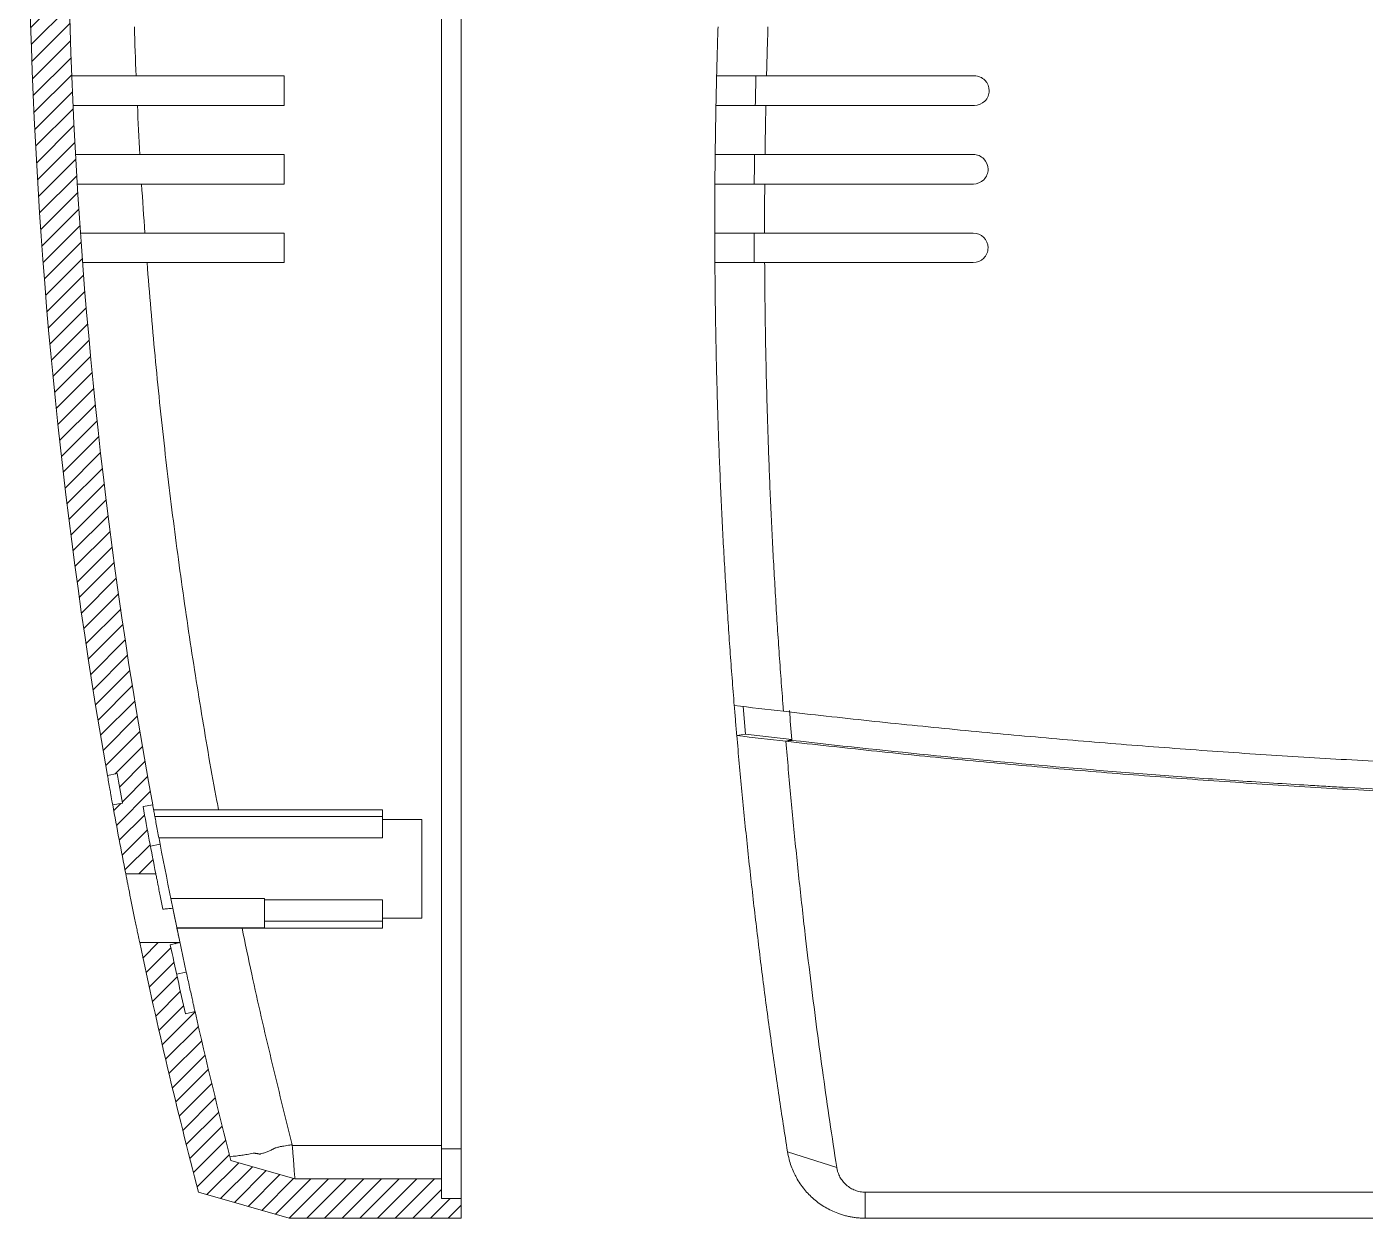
# Model space of a CAD drawing. Header units: inches. Extents: x 2543 to 3458, y 1126 to 1439.
# Drawn here: x 3268.2 to 3336.2, y 1291.5 to 1352 of the extents above; entities that cross this region are included whole.
import ezdxf

# ---------------------------------------------------------------- set-up
doc = ezdxf.new("R2010")
doc.units = ezdxf.units.IN
doc.header["$LTSCALE"] = 15
pattern_1 = [(45, (-1859.392385249103, -160.3971475150711), (-0.4490128060534576, 0.4490128060534577), [])]

msp = doc.modelspace()

# ---------------------------------------------------------------- hatches: boundary and pattern name
at = {"linetype": 'Continuous', "lineweight": 0}
h = msp.add_hatch(dxfattribs=at)
h.set_pattern_fill('ANSI31', color=4, scale=0.2, style=0)
h.set_pattern_definition(pattern_1)
edge = h.paths.add_edge_path(flags=0)
edge.add_line((3272.785205434921, 1389.425904638956), (3275.038008053138, 1389.425904638956))
edge.add_line((3275.038008053138, 1389.425904638956), (3275.038008053138, 1390.425904638956))
edge.add_line((3275.038008053138, 1390.425904638956), (3272.785205434921, 1390.425904638956))
edge.add_line((3272.785205434921, 1390.425904638956), (3272.785205434921, 1391.425904638956))
edge.add_line((3272.785205434921, 1391.425904638956), (3274.785212767065, 1391.425904638956))
edge.add_line((3274.785212767065, 1391.425904638956), (3274.785212767065, 1392.452473277031))
edge.add_line((3274.785212767065, 1392.452473277031), (3270.048004936281, 1390.470897647352))
edge.add_arc((3533.428114364458, 1359.947525862989), 265.1429015973936, 173.3894271770999, 189.9897569981242)
edge.add_line((3272.305102068737, 1313.952625698725), (3272.797521459795, 1314.039361756691))
edge.add_arc((3533.428114364458, 1359.947525862989), 264.6429015973936, 189.9897569408732, 190.3190565042715)
edge.add_line((3273.065675413525, 1312.542189961431), (3272.573762656033, 1312.45262523928))
edge.add_arc((3533.428114364458, 1359.947525862989), 265.1429015973936, 190.3190565598059, 191.0888177161407)
edge.add_line((3273.235372576298, 1308.952473277031), (3274.764077099035, 1308.952473277031))
edge.add_arc((3533.428114364458, 1359.947525862989), 263.6429015973936, 190.398388608873, 191.1527143867432, ccw=False)
edge.add_line((3274.115139475477, 1312.362227535463), (3274.606927749157, 1312.452473277031))
edge.add_arc((3533.428114364458, 1359.947525862989), 263.1429015973936, 173.6440384031727, 190.398388608873, ccw=False)
edge.add_line((3271.902672630731, 1389.078780334339), (3272.785205434921, 1389.447944103302))
edge.add_line((3272.785205434921, 1389.447944103302), (3272.785205434921, 1389.425904638956))
h = msp.add_hatch(dxfattribs=at)
h.set_pattern_fill('ANSI31', color=4, scale=0.2, style=0)
h.set_pattern_definition(pattern_1)
edge = h.paths.add_edge_path(flags=0)
edge.add_line((3290.285212767065, 1292.452473277031), (3289.285212767065, 1292.452473277031))
edge.add_line((3289.285212767065, 1292.452473277031), (3289.285212767065, 1293.452473277031))
edge.add_line((3289.285212767065, 1293.452473277031), (3281.829565361631, 1293.452473277031))
edge.add_line((3281.829565361631, 1293.452473277031), (3278.584146059407, 1294.382760328215))
edge.add_arc((3533.428114364458, 1359.947525862989), 263.1429015973936, 192.732161254349, 194.4278289162438, ccw=False)
edge.add_line((3276.755637194335, 1301.952473277031), (3276.267931701213, 1301.842276398769))
edge.add_arc((3533.428114364458, 1359.947525862989), 263.6429015973936, 191.9520487142879, 192.732161254349, ccw=False)
edge.add_line((3275.500658399388, 1305.348926777667), (3275.989819029927, 1305.452473277031))
edge.add_line((3275.989819029927, 1305.452473277031), (3273.945846162682, 1305.452473277031))
edge.add_arc((3533.428114364458, 1359.947525862989), 265.1429015973936, 191.8605777293609, 194.6755474416512)
edge.add_line((3276.935244624486, 1292.774867436822), (3281.548577171543, 1291.452473277031))
edge.add_line((3281.548577171542, 1291.452473277031), (3290.285212767064, 1291.452473277031))
edge.add_line((3290.285212767065, 1291.452473277031), (3290.285212767065, 1292.452473277031))

# ---------------------------------------------------------------- linework, layer by layer
at = {"color": 7, "linetype": 'Continuous', "lineweight": 15}
for p, q in [((3289.285212767065, 1295.140554364111), (3289.285212767065, 1388.764392189951)), ((3290.285212767065, 1294.984594907651), (3290.285212767065, 1388.920351646412)), ((3270.493133563667, 1349.488915420699), (3273.763802580796, 1349.488915420699)), ((3273.763802580796, 1349.488915420699), (3281.285212767065, 1349.488915420699)), ((3281.285212767065, 1349.488915420699), (3281.285212767065, 1347.988915420699)), ((3305.800990117556, 1349.48891542057), (3303.26482865313, 1349.488915420699)), ((3305.801048849617, 1349.488915420699), (3316.36837964495, 1349.488915420699)), ((3273.828442632987, 1347.988915420699), (3270.557084584862, 1347.988915420699)), ((3281.285212767065, 1347.988915420699), (3273.828442632987, 1347.988915420699)), ((3303.231130078255, 1347.988915425556), (3305.766626102269, 1347.988915420699)), ((3316.36837964495, 1347.988915420699), (3305.766673758736, 1347.988915420699)), ((3270.682402990922, 1345.494920011103), (3273.954970609919, 1345.494920011103)), ((3273.954970609919, 1345.494920011103), (3281.285212767065, 1345.494920011103)), ((3281.285212767065, 1345.494920011103), (3281.285212767065, 1343.994920011103)), ((3305.725529246157, 1345.494920012389), (3303.1915922872, 1345.494920011103)), ((3305.725555327978, 1345.494920011103), (3316.312175243258, 1345.494920011103)), ((3274.042543719964, 1343.994920011103), (3270.769208123626, 1343.994920011103)), ((3281.285212767065, 1343.994920011103), (3274.042543719964, 1343.994920011103)), ((3303.177728953557, 1343.994920013609), (3305.710209474496, 1343.994920011103)), ((3316.312175243258, 1343.994920011103), (3305.710469343616, 1343.994920011103)), ((3270.932344790524, 1341.504163455812), (3274.207023864823, 1341.504163455812)), ((3274.207023864823, 1341.504163455812), (3281.285212767065, 1341.504163455812)), ((3281.285212767065, 1341.504163455812), (3281.285212767065, 1340.004163455812)), ((3305.701423936239, 1341.504163460681), (3303.171158659497, 1341.504163455812)), ((3305.701424352776, 1341.504163455812), (3316.307325784625, 1341.504163455812)), ((3274.317569724165, 1340.004163455812), (3271.042045837581, 1340.004163455812)), ((3281.285212767065, 1340.004163455812), (3274.317569724165, 1340.004163455812)), ((3303.177106259865, 1340.004163458506), (3305.70561712193, 1340.004163455812)), ((3316.307325784625, 1340.004163455812), (3305.705619871558, 1340.004163455812)), ((3304.728990265542, 1316.050730566631), (3304.611967209434, 1317.447700253925)), ((3304.72899026679, 1316.050730566481), (3304.289620838495, 1315.974585909618)), ((3307.086276210607, 1315.77367106393), (3306.786243762351, 1315.682495629543)), ((3307.086276210554, 1315.773671064708), (3307.089828263475, 1315.731384419168)), ((3272.797521459795, 1314.039361756691), (3272.305102068737, 1313.952625698725)), ((3272.573762656033, 1312.45262523928), (3273.065675413525, 1312.542189961431)), ((3274.606927749157, 1312.452473277031), (3274.115139475477, 1312.362227535463)), ((3274.651968823755, 1312.207677097074), (3286.285212767065, 1312.207677097074)), ((3286.285212767065, 1312.207677097074), (3286.285212767065, 1311.854123706481)), ((3274.717443285533, 1311.854123706481), (3286.285212767065, 1311.854123706481)), ((3286.285212767065, 1311.854123706481), (3286.285212767065, 1310.784602491668)), ((3288.285212767065, 1311.702473277031), (3286.285212767065, 1311.702473277031)), ((3288.285212767065, 1309.202473277031), (3288.285212767065, 1311.702473277031)), ((3274.490861601781, 1310.35842731895), (3274.981937316686, 1310.452473277031)), ((3274.918552400725, 1310.784602491668), (3286.285212767065, 1310.784602491668)), ((3274.942956847958, 1310.657646793883), (3274.984549432663, 1310.439707068082)), ((3273.235372576298, 1308.952473277031), (3274.764077099035, 1308.952473277031)), ((3288.285212767065, 1306.702473277031), (3288.285212767065, 1309.202473277031)), ((3280.285212767065, 1307.702473277031), (3275.525804106416, 1307.702473277031)), ((3280.285212767065, 1306.952473277031), (3280.285212767065, 1307.702473277031)), ((3280.285212767065, 1307.620344062394), (3286.285212767065, 1307.620344062394)), ((3286.285212767065, 1307.620344062394), (3286.285212767065, 1306.550822847582)), ((3280.285212767065, 1306.202473277031), (3280.285212767065, 1306.952473277031)), ((3275.83219827954, 1306.202473277031), (3280.285212767065, 1306.202473277031)), ((3275.833284064266, 1306.197269456988), (3286.285212767065, 1306.197269456988)), ((3280.285212767065, 1306.550822847582), (3286.285212767065, 1306.550822847582)), ((3286.285212767065, 1306.702473277031), (3288.285212767065, 1306.702473277031)), ((3286.285212767065, 1306.550822847582), (3286.285212767065, 1306.197269456988)), ((3275.989819029927, 1305.452473277031), (3273.945846162681, 1305.452473277031)), ((3275.989819029927, 1305.452473277031), (3275.500658399388, 1305.348926777667)), ((3275.823364883786, 1303.846076615282), (3276.311913499963, 1303.952473277031)), ((3276.267931701213, 1301.842276398769), (3276.755637194335, 1301.952473277031)), ((3289.285212767065, 1295.140554364111), (3281.699620275762, 1295.140554364111)), ((3289.285212767065, 1293.452473277031), (3289.285212767065, 1295.140554364111)), ((3289.285212767065, 1294.984594907651), (3290.285212767065, 1294.984594907651)), ((3290.285212767065, 1292.452473277031), (3290.285212767065, 1294.984594907651)), ((3306.868151381784, 1294.828635451191), (3309.36776104925, 1294.037837615838)), ((3278.584146059407, 1294.382760328215), (3281.829565361631, 1293.452473277031)), ((3289.285212767065, 1293.452473277031), (3281.829565361631, 1293.452473277031)), ((3289.285212767065, 1292.452473277031), (3289.285212767065, 1293.452473277031)), ((3276.935244624486, 1292.774867436822), (3281.548577171542, 1291.452473277031)), ((3289.285212767065, 1292.452473277031), (3290.285212767065, 1292.452473277031)), ((3290.285212767065, 1292.452473277031), (3290.285212767065, 1291.452473277031)), ((3310.81920521172, 1292.774867436822), (3416.022446939915, 1292.774867436822)), ((3310.81920521172, 1292.774867436822), (3310.81920521172, 1291.452473277031)), ((3290.285212767065, 1291.452473277031), (3281.548577171542, 1291.452473277031)), ((3416.022446939915, 1291.452473277031), (3310.81920521172, 1291.452473277031))]:
    msp.add_line(p, q, dxfattribs=at)
for centre, radius, start, end in [((3533.428114364458, 1359.947525862989), 265.1429015973935, 173.389427177102, 189.989756998131), ((3533.428114364458, 1359.947525862989), 263.1429015973935, 173.6440384031814, 190.3983886088751), ((3605.32523784052, 1341.952473277031), 302.1544117647035, 178.5707601950125, 178.8552685130723), ((3605.32523784052, 1341.952473277031), 300.1544117647035, 178.5612348357843, 178.8476398705536), ((3605.32523784052, 1341.952473277031), 302.1544117647035, 179.3282510892446, 179.6126997839978), ((3605.32523784052, 1341.952473277031), 300.1544117647036, 179.3237748598473, 179.6101190711437), ((3605.32523784052, 1341.952473277031), 302.1544117647036, 180.0850104088947, 180.3694491927199), ((3605.32523784052, 1341.952473277031), 300.1544117647035, 180.0855768538266, 180.3719109547308), ((3533.428114364458, 1359.947525862989), 264.6429015973935, 189.9897569408773, 190.3190565042742), ((3533.428114364458, 1359.947525862989), 265.1429015973935, 190.3190565598102, 191.0888177161358), ((3533.428114364458, 1359.947525862989), 263.6429015973935, 190.3983886088751, 191.1527143867465), ((3533.428114364458, 1359.947525862989), 263.1429015973935, 190.8414515045694, 192.2860985630613), ((3533.428114364458, 1359.947525862989), 265.1429015973935, 191.8605777293594, 194.6755474416496), ((3533.428114364458, 1359.947525862989), 263.6429015973935, 191.9520487142915, 192.7321612543503), ((3533.428114364458, 1359.947525862989), 263.1429015973935, 192.7321612543503, 194.4278289162466)]:
    msp.add_arc(centre, radius, start, end, dxfattribs=at)
for points in [[(3273.763802580796, 1349.488915420699), (3273.730344932605, 1350.320663649297), (3273.700848890185, 1351.152551519389), (3273.675313975216, 1351.98457890658)], [(3273.954970609918, 1345.494920011103), (3273.908833147235, 1346.326112055647), (3273.866658300763, 1347.157443943049), (3273.828442632987, 1347.988915420699)], [(3274.207023864824, 1341.504163455812), (3274.148238106085, 1342.334271195583), (3274.093411498561, 1343.164527996759), (3274.042543719964, 1343.994920011103)], [(3304.161832008712, 1317.500641285145), (3304.990641535941, 1317.401033240982), (3305.824134521318, 1317.302982147943), (3306.662319216502, 1317.206555483835)], [(3306.965731068721, 1317.252408039602), (3307.004750030944, 1316.759178986349), (3307.044933838656, 1316.266250318394), (3307.086276210554, 1315.773671064708)], [(3306.78624252437, 1315.682494952383), (3305.949331792218, 1315.77826899104), (3305.117127424741, 1315.875655104651), (3304.289620838495, 1315.974585909618)], [(3307.089828263435, 1315.731384420497), (3306.98863163916, 1315.715034057186), (3306.887436887435, 1315.698736568239), (3306.786244008224, 1315.682492131491)], [(3281.699620275762, 1295.140554364111), (3281.698036803708, 1295.156515823915), (3281.69645078341, 1295.172477240836), (3281.694862209953, 1295.188438612862)]]:
    msp.add_open_spline(points, degree=3, dxfattribs=at)
for points, knots in [([(3303.264829000353, 1349.488915420669), (3303.275635723615, 1349.904826675932), (3303.297250110487, 1350.736685377006), (3303.324026026491, 1351.568602332329), (3303.337414566945, 1351.984578906532)], [0, 0, 0, 0, 0.4999782471778749, 0.9999999999999999, 0.9999999999999999, 0.9999999999999999, 0.9999999999999999]), ([(3305.874298789494, 1351.984578906519), (3305.860836733577, 1351.56863951917), (3305.83391140348, 1350.736723103501), (3305.812003364653, 1349.904863860971), (3305.801048849613, 1349.488915420513)], [0, 0, 0, 0, 0.499977376950742, 1, 1, 1, 1]), ([(3316.36837964495, 1349.488915420699), (3316.467318889418, 1349.488915420699), (3316.564708790275, 1349.469429511788), (3316.746624297347, 1349.393993243188), (3316.829681524639, 1349.338321199426), (3317.037312386478, 1349.130547690072), (3317.11854533265, 1348.936331475094), (3317.118296406138, 1348.639264702321), (3317.098732558715, 1348.54208931119), (3317.023375599503, 1348.360581975776), (3316.967640359806, 1348.27744148798), (3316.759990069455, 1348.070015087906), (3316.564081159951, 1347.988915420699), (3316.36837964495, 1347.988915420699)], [0, 0, 0, 0, 0.1250000000000018, 0.1250000000000018, 0.2500000000000036, 0.2500000000000036, 0.5, 0.5, 0.6249999999999983, 0.6249999999999983, 0.7499999999999966, 0.7499999999999966, 1, 1, 1, 1]), ([(3303.191592544254, 1345.4949200111), (3303.196894154911, 1345.910528751227), (3303.207497459494, 1346.74175275929), (3303.223252530041, 1347.573192357051), (3303.231130127178, 1347.988915420682)], [0, 0, 0, 0, 0.4999960733757133, 0.9999999999999999, 0.9999999999999999, 0.9999999999999999, 0.9999999999999999]), ([(3305.766673758732, 1347.988915420504), (3305.758568755686, 1347.573226426216), (3305.742357598549, 1346.741789403052), (3305.731156349942, 1345.910562814894), (3305.725555327977, 1345.494920010993)], [0, 0, 0, 0, 0.4999644984618377, 1, 1, 1, 1]), ([(3316.312175243258, 1345.494920011103), (3316.411142042146, 1345.494920011103), (3316.508578712355, 1345.475418281919), (3316.690540584485, 1345.399932770442), (3316.773598452954, 1345.344232723373), (3316.98119102071, 1345.136412426934), (3317.062346593551, 1344.942236260778), (3317.062089145311, 1344.645286538792), (3317.042540569038, 1344.548152411688), (3316.967222985919, 1344.366682715064), (3316.911517635988, 1344.283552044835), (3316.703902705973, 1344.076087886392), (3316.507943527238, 1343.994920011103), (3316.312175243258, 1343.994920011103)], [0, 0, 0, 0, 0.1250000000000024, 0.1250000000000024, 0.2500000000000047, 0.2500000000000047, 0.5000000000000031, 0.5000000000000031, 0.6250000000000023, 0.6250000000000023, 0.7500000000000016, 0.7500000000000016, 1, 1, 1, 1]), ([(3303.171158657105, 1341.504163455812), (3303.170970237838, 1341.919208057945), (3303.170593409773, 1342.74927419799), (3303.175350666583, 1343.579712431585), (3303.177729228895, 1343.994920011103)], [0, 0, 0, 0, 0.5000138930024431, 1, 1, 1, 1]), ([(3305.710469343615, 1343.994920011051), (3305.707712854616, 1343.579743286721), (3305.702199344006, 1342.749309616985), (3305.701682699822, 1341.919238904874), (3305.701424352776, 1341.504163455812)], [0, 0, 0, 0, 0.4999516992866716, 1, 1, 1, 1]), ([(3316.307325784625, 1341.504163455812), (3316.505331320749, 1341.504163455812), (3316.699725998361, 1341.422648420778), (3316.976448471954, 1341.145475231035), (3317.057503673379, 1340.951353007602), (3317.057236384037, 1340.654555529841), (3317.03770807966, 1340.557474864941), (3316.962442058673, 1340.3760531992), (3316.906775656394, 1340.292934890703), (3316.699206151766, 1340.085420209122), (3316.503181380792, 1340.004163455812), (3316.307325784625, 1340.004163455812)], [0, 0, 0, 0, 0.2500000000000017, 0.2500000000000017, 0.5000000000000034, 0.5000000000000034, 0.6250000000000042, 0.6250000000000042, 0.7500000000000049, 0.7500000000000049, 1, 1, 1, 1]), ([(3277.952432810795, 1312.207677097074), (3277.924878535955, 1312.350220293225), (3277.612151909496, 1313.968011112046), (3277.084748263789, 1317.080389222024), (3276.376357937483, 1321.546736424896), (3275.751588356251, 1326.034156009302), (3275.194609388891, 1330.608009245507), (3274.705510662405, 1335.26462900112), (3274.446908084028, 1338.424016705476), (3274.317569724165, 1340.004163455812)], [0, 0, 0, 0, 0.01558673153745667, 0.1769012612149884, 0.3382156455091228, 0.4998587342280393, 0.6615017185067666, 0.8307023355321846, 0.9999999999999999, 0.9999999999999999, 0.9999999999999999, 0.9999999999999999]), ([(3304.161833315959, 1317.500636453411), (3304.124565969185, 1317.967404943233), (3304.050051166611, 1318.900692791109), (3303.946449582764, 1320.30239017922), (3303.848880806345, 1321.704848810248), (3303.757935567993, 1323.108196080069), (3303.673465615068, 1324.51235983254), (3303.595520391174, 1325.917321262388), (3303.524096211794, 1327.323047197919), (3303.459203514883, 1328.729508242457), (3303.400848519876, 1330.136673886166), (3303.349039378075, 1331.544513931776), (3303.303779901388, 1332.952997680966), (3303.265088489717, 1334.362095766779), (3303.232928712931, 1335.771773643271), (3303.207467975515, 1337.18201579098), (3303.188112524362, 1338.592735432603), (3303.180775704958, 1339.53370927783), (3303.177107550568, 1340.004163455814)], [0, 0, 0, 0, 0.06268921480514048, 0.1253449700359313, 0.1879690219210341, 0.2505631293576577, 0.3131290537684694, 0.3756685589574637, 0.4381834109648055, 0.5006753779208065, 0.5631462298989097, 0.6255977387679771, 0.6880316780437374, 0.7504498227395523, 0.8128539492165474, 0.8752458350332055, 0.9376272587944019, 1, 1, 1, 1]), ([(3305.705619871558, 1340.00416345582), (3305.708691759608, 1339.533538428248), (3305.714837297115, 1338.592018518883), (3305.732195247284, 1337.180157520482), (3305.755513251767, 1335.768156936754), (3305.785376528663, 1334.356113075708), (3305.821628127207, 1332.94405275306), (3305.864310140078, 1331.53202155866), (3305.913411277769, 1330.120060183078), (3305.968934563292, 1328.708210763607), (3306.03087919941, 1327.296515187661), (3306.09924534392, 1325.885015520703), (3306.174033158516, 1324.473753986043), (3306.255241832002, 1323.062772610037), (3306.342874445231, 1321.652114656287), (3306.436919467244, 1320.241819230686), (3306.537419984479, 1318.831941442958), (3306.61406820218, 1317.820349794543), (3306.656656586676, 1317.278589239018), (3306.662340026586, 1317.206291038474)], [0, 0, 0, 0, 0.06159203306615776, 0.1232193827202862, 0.1848833110173797, 0.2465850777679016, 0.3083259404660408, 0.3701071542187144, 0.4319299716752689, 0.4937956429578567, 0.5557054155926703, 0.6176605344418159, 0.679662241636029, 0.7417117765081861, 0.8038103755275806, 0.8659592722351068, 0.9281596971791672, 0.9904128778525058, 1, 1, 1, 1]), ([(3304.289628922236, 1315.974584369892), (3304.267850467378, 1316.228834968375), (3304.22430040219, 1316.737256259502), (3304.182653496229, 1317.246203051584), (3304.161833315959, 1317.500636453411)], [0, 0, 0, 0, 0.5000785823103453, 0.9999999999999999, 0.9999999999999999, 0.9999999999999999, 0.9999999999999999]), ([(3306.662319312847, 1317.206553781485), (3307.388331342729, 1317.123965352374), (3308.840120379059, 1316.958815229544), (3311.018853197473, 1316.723289741587), (3313.197885297767, 1316.49674481367), (3315.377319280135, 1316.280048704035), (3317.557127662054, 1316.072963963991), (3319.737317801194, 1315.875549463646), (3321.917887723644, 1315.687784888654), (3324.098837954909, 1315.509671320481), (3326.280168350999, 1315.341204301006), (3328.461878947241, 1315.182381052004), (3330.643969730915, 1315.033198545703), (3332.82644070216, 1314.893654025786), (3335.009291857658, 1314.763744871732), (3337.192523195011, 1314.643468638806), (3339.376134711564, 1314.532823050758), (3341.560126404719, 1314.431806004938), (3343.744498271878, 1314.340415573827), (3345.929250310369, 1314.258650007293), (3348.114382517787, 1314.1865077344), (3350.299894890722, 1314.123987365062), (3352.485787429518, 1314.071087691606), (3354.672060120507, 1314.027807689677), (3356.858713002311, 1313.994146520701), (3359.045745918406, 1313.970103527558), (3361.233159440696, 1313.955678254747), (3364.149967697796, 1313.949268294307), (3367.795656354891, 1313.965290538805), (3372.1694709307, 1314.022992529836), (3376.541766892362, 1314.119171980449), (3380.912541882391, 1314.253836280682), (3385.281796388476, 1314.426996163141), (3389.649530314298, 1314.638663629239), (3394.015743055335, 1314.888859602975), (3398.380436625667, 1315.177585044857), (3402.743603071652, 1315.504928464315), (3407.105271712078, 1315.870664089695), (3411.465332667193, 1316.275751939765), (3415.824195939949, 1316.716735015268), (3418.727325695183, 1317.043247713309), (3420.179331994724, 1317.206553708703)], [0, 0, 0, 0, 0.01927051847352639, 0.038534798726152, 0.05779322185313849, 0.07704616929757088, 0.09629402282808762, 0.1155371645165158, 0.1347759767154177, 0.1540108420355513, 0.1732421433232572, 0.1924702636377723, 0.2116955862284826, 0.2309184945121182, 0.2501393720498983, 0.2693586025246331, 0.2885765697177894, 0.3077936574865265, 0.3270102497407099, 0.3462267304199084, 0.3654434834703833, 0.3846608928220752, 0.4038793423655946, 0.4230992159292265, 0.4423208972559514, 0.4615447699804932, 0.4807712176064001, 0.5000006234831619, 0.5384563724546677, 0.5769018233240469, 0.6153400446232864, 0.6537741066158419, 0.6922070805617824, 0.7306420379817421, 0.7690820499205582, 0.8075301862114793, 0.8459895147418256, 0.8844631007209744, 0.9229540059515451, 0.9614652881046403, 1, 1, 1, 1]), ([(3306.868151381784, 1294.828635451191), (3306.795113887359, 1295.295312801036), (3306.649110707977, 1296.228208669915), (3306.438186028231, 1297.630454054957), (3306.23333274436, 1299.033894774561), (3306.035130992587, 1300.438761713576), (3305.843438721556, 1301.84495492308), (3305.658306924831, 1303.252462873291), (3305.479734838414, 1304.661250298896), (3305.307735111702, 1306.071288116411), (3305.142317610474, 1307.482545770067), (3304.983489117059, 1308.894991972968), (3304.831270682923, 1310.308599385012), (3304.685628591068, 1311.723325186022), (3304.546732896143, 1313.139184036812), (3304.413993205278, 1314.555975921425), (3304.331075004628, 1315.501813883068), (3304.289628922236, 1315.974584369892)], [0, 0, 0, 0, 0.06707203021345537, 0.1340781161206782, 0.2010200970361584, 0.267899817563407, 0.334719127462196, 0.4014798815137148, 0.4681839393838166, 0.5348331654842061, 0.601429428831727, 0.6679746029058767, 0.7344705655043342, 0.8009191985968451, 0.8673223881773593, 0.9336820241144135, 1, 1, 1, 1]), ([(3304.728990265542, 1316.050730566631), (3305.120835688837, 1316.003965388219), (3305.906675639701, 1315.910178544427), (3306.692359794202, 1315.819256442119), (3307.086276210554, 1315.773671064708)], [0, 0, 0, 0, 0.4986326068882067, 1, 1, 1, 1]), ([(3420.055394710546, 1315.682491390267), (3419.330922593199, 1315.600511290359), (3417.882213369169, 1315.436577683972), (3415.708115218881, 1315.202788371284), (3413.533728472534, 1314.977914313778), (3411.358951625737, 1314.762817345555), (3409.183811867429, 1314.557261624325), (3407.008301918519, 1314.361305481198), (3404.832423731806, 1314.174928643316), (3402.656176787378, 1313.998132083742), (3400.479561227666, 1313.830911281648), (3398.302577017696, 1313.673263389296), (3396.125224170032, 1313.525185316579), (3393.947502684512, 1313.386674248191), (3391.769412564396, 1313.257727508911), (3389.590953812036, 1313.138342603278), (3387.412126430036, 1313.028517208299), (3385.232930420942, 1312.928249178495), (3383.053365787305, 1312.837536547401), (3380.873432531744, 1312.756377529772), (3378.693130656616, 1312.684770523355), (3376.512460165274, 1312.622714110516), (3374.331421057357, 1312.570207059762), (3372.150013346364, 1312.527248326646), (3369.968236994063, 1312.493837056112), (3367.786092155292, 1312.469972578537), (3365.603578264207, 1312.455654428403), (3362.693310129985, 1312.449292084503), (3359.055784177954, 1312.465195665829), (3354.691734449602, 1312.522469550758), (3350.329157401868, 1312.617935358842), (3345.968055366863, 1312.751600624857), (3341.608427861268, 1312.923476284695), (3337.250274979713, 1313.133574614621), (3332.893597319525, 1313.381916830678), (3328.538392887472, 1313.668504413728), (3324.184669551401, 1313.993425840516), (3319.832398305268, 1314.356457676745), (3315.481687853868, 1314.758553750061), (3311.132132573566, 1315.196283030964), (3308.235168562714, 1315.520389944641), (3306.786244893949, 1315.682492813947)], [0, 0, 0, 0, 0.01927100834643043, 0.03853576539292317, 0.05779464897196316, 0.07704803726183353, 0.09629630876473468, 0.1155398422848044, 0.1347790169060528, 0.1540142119702136, 0.1732458070545188, 0.1924741819494069, 0.2116997166361634, 0.2309227912645092, 0.2501437861301361, 0.269363081652202, 0.2885810583507857, 0.3077980968243151, 0.3270145777269713, 0.3462308817460748, 0.3654473895794627, 0.3846644819128636, 0.4038825393972753, 0.4231019426263521, 0.4423230721138104, 0.461546308270858, 0.4807720313836527, 0.5000006215907984, 0.538454843258427, 0.57689911650941, 0.6153364841095726, 0.6537699904647631, 0.6922026808982272, 0.7306376009268957, 0.7690777955374372, 0.8075263084629452, 0.8459861814611106, 0.8844604535947386, 0.9229521605154527, 0.9614643337514316, 1, 1, 1, 1]), ([(3306.786267616199, 1315.682221635765), (3306.826832900751, 1315.205737818511), (3306.908008399068, 1314.252242441024), (3307.03806553108, 1312.823620383647), (3307.174274771131, 1311.39525289007), (3307.317228905057, 1309.967355014545), (3307.466768559642, 1308.539927471421), (3307.622937501847, 1307.113028536622), (3307.820280516026, 1305.383879832905), (3308.064634865229, 1303.353140813461), (3308.362947190283, 1301.02212592763), (3308.679438390019, 1298.691976198738), (3309.012586509049, 1296.362198293249), (3309.249261061849, 1294.813334392241), (3309.36776104925, 1294.037837615838)], [0, 0, 0, 0, 0.06529255600340117, 0.1306574286036055, 0.1960959190479978, 0.2616093241973054, 0.3271989364685183, 0.3928660437790495, 0.4586119294921286, 0.5663134634029419, 0.6742975435932108, 0.7825696858674769, 0.8911353621242378, 1, 1, 1, 1]), ([(3307.089828263625, 1315.731384414616), (3311.700753407217, 1315.207565922413), (3316.315566097585, 1314.748424675593), (3323.294300108661, 1314.152143619858), (3325.655348804144, 1313.967339428872), (3329.198444398964, 1313.715370236838), (3330.379730022503, 1313.635586734756), (3332.152039095712, 1313.5222177932), (3332.742872226432, 1313.485479200981), (3333.629217081986, 1313.431947543874), (3333.925345355303, 1313.414327453427), (3334.514924040449, 1313.379771378135), (3334.809718441415, 1313.362755435809), (3344.538100600337, 1312.809877587447), (3353.976864095104, 1312.542038710732), (3372.86474667811, 1312.542037860755), (3382.303510417883, 1312.809876026583), (3392.031896174301, 1313.362753284385), (3392.326690686474, 1313.379769208951), (3392.916269598415, 1313.414325248992), (3393.212412411197, 1313.431946184418), (3394.09875738249, 1313.485477802324), (3394.689590600146, 1313.522216370078), (3396.461899963504, 1313.635585243244), (3397.643185819589, 1313.715368706409), (3401.186282229391, 1313.967337801721), (3403.547331624648, 1314.152141954937), (3410.526068515036, 1314.748423007727), (3415.14088382713, 1315.207564374734), (3419.751812191094, 1315.731383099575)], [0.01786367539578201, 0.01786367539578201, 0.01786367539578201, 0.01786367539578201, 0.1364392986856332, 0.1364392986856332, 0.197028304497326, 0.197028304497326, 0.2273228074031724, 0.2273228074031724, 0.2424700588560956, 0.2424700588560956, 0.2500436845825572, 0.2500436845825572, 0.2576173103090187, 0.2576173103090187, 0.49997333355579, 0.49997333355579, 0.7423293568025614, 0.7423293568025614, 0.749902982529023, 0.749902982529023, 0.7574766082554846, 0.7574766082554846, 0.7726238597084077, 0.7726238597084077, 0.8029183626142542, 0.8029183626142542, 0.863507368425947, 0.863507368425947, 0.9820830006344461, 0.9820830006344461, 0.9820830006344461, 0.9820830006344461]), ([(3272.573762930389, 1312.452625027251), (3272.568909250552, 1312.479161158349), (3272.559203475785, 1312.532224755502), (3272.483577588312, 1312.950612443486), (3272.399414637083, 1313.416910105609), (3272.325249115143, 1313.839849275465), (3272.305461820461, 1313.952689066348)], [0, 0, 0, 0, 0.2973194525195821, 0.5945418190897317, 0.8918241212759676, 1, 1, 1, 1]), ([(3274.606927749157, 1312.452473277031), (3274.606927749157, 1312.452473277031), (3274.616413399054, 1312.400694332047), (3274.645010165892, 1312.245383212106), (3274.656384920911, 1312.183688129841), (3274.683331818224, 1312.037927040779), (3274.698826317468, 1311.954282719074), (3274.733920063028, 1311.765478215477), (3274.752623376408, 1311.665136791009), (3274.793032053884, 1311.449145162093), (3274.814630855072, 1311.334068266604), (3274.883695799092, 1310.967610645112), (3274.931427227597, 1310.716219626314), (3274.981937316686, 1310.452473277031)], [0, 0, 0, 0, 0.25, 0.25, 0.375, 0.375, 0.5, 0.5, 0.625, 0.625, 0.75, 0.75, 1, 1, 1, 1]), ([(3273.235372576298, 1308.952473277031), (3273.235372576298, 1308.952473277031), (3273.237641336887, 1308.940893485216), (3273.24653078242, 1308.895568353254), (3273.253267604705, 1308.861231744232), (3273.270797274422, 1308.772036634612), (3273.281523066348, 1308.717519011309), (3273.306890764286, 1308.588869350207), (3273.321604537051, 1308.514378417617), (3273.369821531138, 1308.270935717218), (3273.408676774355, 1308.075606288141), (3273.471662406242, 1307.761198370314), (3273.493784217422, 1307.651108661617), (3273.538811784212, 1307.427799612355), (3273.56154737118, 1307.315416416337), (3273.607462480152, 1307.089220554452), (3273.630840205422, 1306.974443548969), (3273.676218158515, 1306.75238014714), (3273.698401291491, 1306.644186627372), (3273.741714912841, 1306.433567249484), (3273.762750946106, 1306.331608030628), (3273.801898655892, 1306.142361417182), (3273.820253124401, 1306.053892979955), (3273.871405737709, 1305.807879241801), (3273.898599908089, 1305.677849800201), (3273.936060330712, 1305.499013419893), (3273.945846162681, 1305.452473277031), (3273.945846162681, 1305.452473277031)], [0, 0, 0, 0, 0.06250000000000017, 0.06250000000000017, 0.1250000000000003, 0.1250000000000003, 0.1875000000000005, 0.1875000000000005, 0.2500000000000007, 0.2500000000000007, 0.375000000000001, 0.375000000000001, 0.4375000000000012, 0.4375000000000012, 0.5000000000000013, 0.5000000000000013, 0.5625000000000016, 0.5625000000000016, 0.6250000000000017, 0.6250000000000017, 0.6875000000000018, 0.6875000000000018, 0.750000000000002, 0.750000000000002, 0.875000000000001, 0.875000000000001, 1, 1, 1, 1]), ([(3275.125453856014, 1307.152496390959), (3275.101973300877, 1307.267376331796), (3275.078156262876, 1307.384304913131), (3275.031952178158, 1307.611912604862), (3275.009522401472, 1307.722790206753), (3274.965990153211, 1307.938660900311), (3274.944841070719, 1308.043895011392), (3274.905726979444, 1308.239067280495), (3274.887507625831, 1308.33026459544), (3274.836959227006, 1308.583883364061), (3274.810217177859, 1308.718903537047), (3274.782727038392, 1308.857943660478), (3274.775833430591, 1308.892871695436), (3274.766496100484, 1308.940199119444), (3274.764077099035, 1308.952473277031), (3274.764077099035, 1308.952473277031)], [0, 0, 0, 0, 0.125, 0.125, 0.2500000000000001, 0.2500000000000001, 0.3750000000000001, 0.3750000000000001, 0.5000000000000001, 0.5000000000000001, 0.7500000000000002, 0.7500000000000002, 0.8750000000000001, 0.8750000000000001, 1, 1, 1, 1]), ([(3275.125453770396, 1307.152496810487), (3275.205465243177, 1307.160489453615), (3275.285476735303, 1307.168483655967), (3275.365488163161, 1307.176479127636), (3275.445499739711, 1307.184474614165), (3275.525511300744, 1307.192471258007), (3275.605522725012, 1307.200469145067), (3275.61220606237, 1307.201137206882), (3275.618889403348, 1307.201805233042), (3275.625572742531, 1307.202473277031)], [0, 0, 0, 0, 0.0002412300403483451, 0.0002412300403483451, 0.0002412300403483451, 0.0004824605290165666, 0.0004824605290165666, 0.0004824605290165666, 0.0005026104607478713, 0.0005026104607478713, 0.0005026104607478713, 0.0005026104607478713]), ([(3275.989819029927, 1305.452473277031), (3275.989819029927, 1305.452473277031), (3275.979952335763, 1305.499028312565), (3275.951626679894, 1305.633190372212), (3275.93992450458, 1305.688673829593), (3275.912976388544, 1305.8167152784), (3275.89758300807, 1305.889972262897), (3275.863209033186, 1306.053989853341), (3275.844708864999, 1306.142459052319), (3275.805252284127, 1306.33169856602), (3275.784051346042, 1306.433648999624), (3275.740398499668, 1306.644249059663), (3275.718042448787, 1306.75242889771), (3275.672312506723, 1306.974456133154), (3275.648753402786, 1307.08921482086), (3275.625605116801, 1307.202356541897), (3275.625593004553, 1307.202415742956), (3275.625580892365, 1307.202474943817)], [0.002763844738441247, 0.002763844738441247, 0.002763844738441247, 0.002763844738441247, 0.003454851142735289, 0.003454851142735289, 0.003800354344882311, 0.003800354344882311, 0.004145857547029333, 0.004145857547029333, 0.004491360749176354, 0.004491360749176354, 0.004836863951323375, 0.004836863951323375, 0.005182367153470396, 0.005182367153470396, 0.005527870355617418, 0.005527870355617418, 0.005528051234352343, 0.005528051234352343, 0.005528051234352343, 0.005528051234352343]), ([(3281.694862209953, 1295.188438612859), (3281.336329906646, 1296.627232919351), (3280.619267732825, 1299.504811769505), (3279.773887256139, 1303.177300242786), (3279.308606428859, 1305.416252771801), (3279.146301920526, 1306.197269456988)], [0, 0, 0, 0, 0.3943699912341674, 0.7887373065008461, 1, 1, 1, 1]), ([(3276.311913499963, 1303.952473277031), (3276.369193982548, 1303.689454681888), (3276.42474867335, 1303.436298899271), (3276.532232763867, 1302.94967707764), (3276.580339808256, 1302.733504497086), (3276.632700157268, 1302.499251668779), (3276.642785437146, 1302.454192745069), (3276.661564704829, 1302.370382123436), (3276.670360238728, 1302.33117612259), (3276.694953419245, 1302.22165356831), (3276.708957134452, 1302.159432350369), (3276.743722469847, 1302.00513432417), (3276.755637194335, 1301.952473277031), (3276.755637194335, 1301.952473277031)], [0, 0, 0, 0, 0.25, 0.25, 0.5, 0.5, 0.5625, 0.5625, 0.625, 0.625, 0.75, 0.75, 1, 1, 1, 1]), ([(3278.53539034363, 1294.57908936509), (3278.588350126482, 1294.585741634198), (3278.690081923511, 1294.598520147521), (3278.841977058736, 1294.612509264516), (3278.988502091339, 1294.630407618129), (3279.129957022011, 1294.649941338842), (3279.270284692094, 1294.671911890705), (3279.413347482588, 1294.696550191124), (3279.559359559662, 1294.724747652117), (3279.680449036159, 1294.748937887143), (3279.760864822549, 1294.76265460655), (3279.805861073182, 1294.754093172681), (3279.846710802119, 1294.74788056097), (3279.895019547284, 1294.739269424183), (3279.944228673895, 1294.730131130315), (3279.978928240614, 1294.723373432334), (3280.004170984745, 1294.718246132625), (3280.02318979487, 1294.714519100675), (3280.043884663911, 1294.70952527796), (3280.06907803446, 1294.713978108651), (3280.121672208059, 1294.727337567148), (3280.196071217289, 1294.750302377229), (3280.288205493513, 1294.779188026936), (3280.375282113898, 1294.808357970917), (3280.461619263722, 1294.839093068785), (3280.549073218342, 1294.870429192233), (3280.610865914466, 1294.904817207324), (3280.652230576229, 1294.930296726751), (3280.674920007191, 1294.942663123806), (3280.697913854012, 1294.953997022951), (3280.721051354513, 1294.964667653274), (3280.745585644742, 1294.97295799828), (3280.766960806186, 1294.988163267449), (3280.790303395177, 1294.999872920884), (3280.813666248381, 1295.010975146872), (3280.837497893498, 1295.020612093761), (3280.861659871981, 1295.029077025247), (3280.904959348644, 1295.041184153525), (3280.969119888883, 1295.057129438909), (3281.049212540312, 1295.079538411214), (3281.126617249696, 1295.095662695133), (3281.200991889324, 1295.107001817515), (3281.300616271679, 1295.123611534283), (3281.425287913609, 1295.143945579496), (3281.565165188147, 1295.167023127004), (3281.654173383069, 1295.181720100865), (3281.694862209973, 1295.188438612862)], [0, 0, 0, 0, 0.04922108569438753, 0.09455003834504641, 0.139774448239804, 0.1850501322292058, 0.2261489608482437, 0.2708696162758261, 0.3192523457605394, 0.363499399211854, 0.38579416517022, 0.3933271561720529, 0.4038575663067686, 0.4225354527060647, 0.4366894600732106, 0.4479965113138617, 0.4536428375167465, 0.459289165045401, 0.4650714252670478, 0.4719949064000082, 0.4826028155178541, 0.5159101823282622, 0.5447301183194166, 0.5729167389419884, 0.6017030923871503, 0.6303398055347449, 0.6594091311845872, 0.667476155141324, 0.675468847846223, 0.6833961895103032, 0.6912676857600725, 0.6991140047038208, 0.7072644170676965, 0.7153148132643015, 0.7233003566134227, 0.7312346938461229, 0.7391322654438064, 0.7470082638733871, 0.7728154809524869, 0.8002326923723434, 0.8239193562090784, 0.8457209044815825, 0.8694573149822843, 0.9169286625462564, 0.9620251228180987, 1, 1, 1, 1]), ([(3281.699620275762, 1295.140554364111), (3281.711193803259, 1295.023892757338), (3281.718601321374, 1294.909889125395), (3281.73654963233, 1294.687987440741), (3281.745263009594, 1294.579001393159), (3281.761155422485, 1294.373502339668), (3281.768728273068, 1294.276634268458), (3281.782625875398, 1294.094603109772), (3281.789104983849, 1294.009024767614), (3281.80617990037, 1293.777747851615), (3281.81493750325, 1293.658605470673), (3281.826583471944, 1293.494102963782), (3281.829813042234, 1293.452473277021), (3281.829565517047, 1293.452473277031)], [0, 0, 0, 0, 0.125, 0.125, 0.2500000000000001, 0.2500000000000001, 0.3750000000000001, 0.3750000000000001, 0.5000000000000001, 0.5000000000000001, 0.75, 0.75, 1, 1, 1, 1]), ([(3310.81920521172, 1291.452473277031), (3310.751614118611, 1291.453462860765), (3310.616215460707, 1291.45544519754), (3310.413319316964, 1291.471504598712), (3310.21083433824, 1291.497213469207), (3310.009298886488, 1291.533545063646), (3309.80926204026, 1291.580245819056), (3309.611259212223, 1291.637366243862), (3309.261531789739, 1291.758082213664), (3308.769277188555, 1291.993066422282), (3308.199052531435, 1292.403062630016), (3307.701770727575, 1292.913254180393), (3307.380601724491, 1293.38625134046), (3307.175570757389, 1293.791740725977), (3307.049754090275, 1294.100082898017), (3306.939295897671, 1294.448658700913), (3306.892525284347, 1294.698456530553), (3306.868151381784, 1294.828635451191)], [0, 0, 0, 0, 0.03579745441260072, 0.07170955610862055, 0.1077371569149059, 0.143881100489248, 0.1801422223659381, 0.2165213500024848, 0.2530193028274115, 0.3761535396281042, 0.5040526561015952, 0.6235707026475152, 0.7526930684235043, 0.8059531923466853, 0.8649247766881525, 0.9296072876172083, 1, 1, 1, 1]), ([(3309.36776104925, 1294.037837615838), (3309.372681021122, 1294.009183633745), (3309.382510830692, 1293.951934691128), (3309.403511404382, 1293.867250285111), (3309.433139276908, 1293.770339655774), (3309.474856657091, 1293.662473376437), (3309.551023804594, 1293.506592129294), (3309.671252184564, 1293.324790291043), (3309.852074932971, 1293.13431720759), (3310.063864481664, 1292.97846138462), (3310.261745414029, 1292.881753612116), (3310.428374878904, 1292.826626085765), (3310.556832172976, 1292.7970337135), (3310.687487337477, 1292.778319036372), (3310.775281163157, 1292.776018444057), (3310.81920521172, 1292.774867436822)], [0, 0, 0, 0, 0.04233205969210704, 0.08457692366384102, 0.1268671905823717, 0.18963720566201, 0.2523023128188033, 0.378114614608076, 0.5027974232682352, 0.6277754987526643, 0.7517875748953387, 0.8139275773977951, 0.8760902168909829, 0.9380068098344873, 1, 1, 1, 1])]:
    msp.add_open_spline(points, degree=3, knots=knots, dxfattribs=at)

doc.saveas('drawing.dxf')
